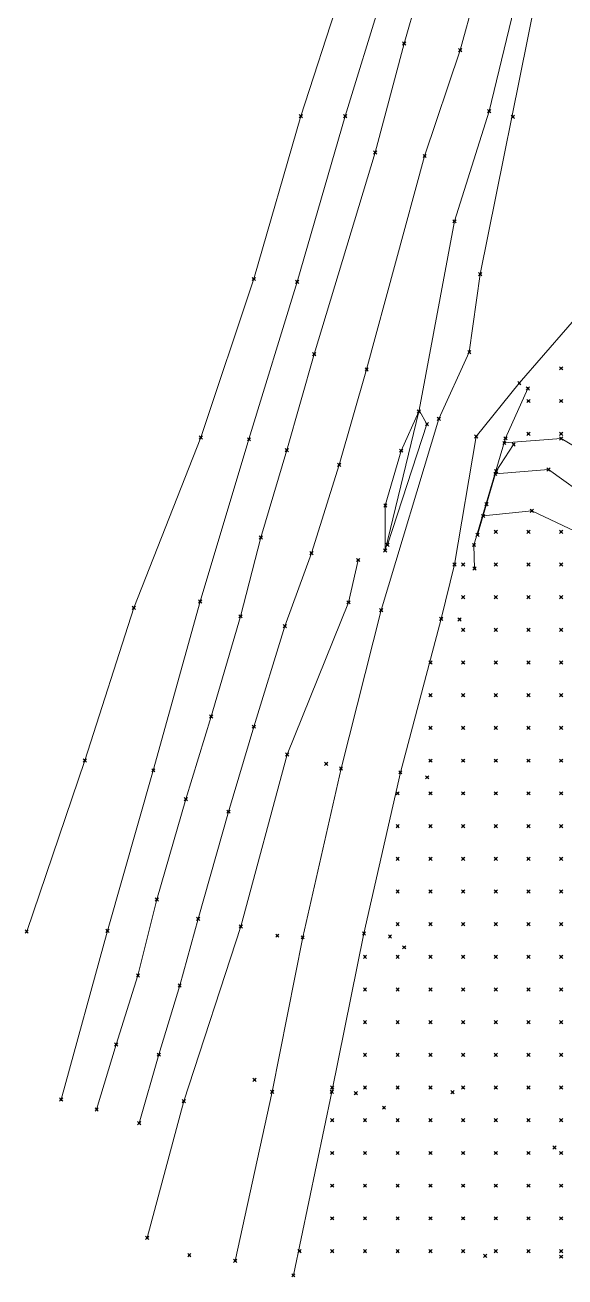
# Model space of a CAD drawing. Header units: metres. Extents: x 441556 to 446409, y 432338 to 461058.
# Drawn here: x 446013.8 to 446063.3, y 432838.1 to 432953 of the extents above; entities that cross this region are included whole.
import ezdxf

# ---------------------------------------------------------------- set-up
doc = ezdxf.new("R2010")
doc.units = ezdxf.units.M
doc.header["$MEASUREMENT"] = 0
doc.header["$PDMODE"] = 35
doc.header["$PDSIZE"] = 0.15
for name, color, linetype, lineweight in [('DTM-BRE-RevN_GRP_CANAL', 2, 'Continuous', 0), ('DTM-BRE-RevN_GRP_CANAL IRIGATIE JOS', 2, 'Continuous', 0), ('DTM-BRE-RevN_GRP_CANAL IRIGATIE SUS', 2, 'Continuous', 0), ('DTM-BRE-RevN_GRP_CANAL SCURGERE SUS', 2, 'Continuous', 0), ('DTM-BRE-RevN_GRP_CAROSABIL', 2, 'Continuous', 0), ('DTM-BRE-RevN_GRP_DRUM ASFALT', 2, 'Continuous', 0), ('DTM-BRE-RevN_GRP_FIRUL APEI', 2, 'Continuous', 0), ('DTM-BRE-RevN_GRP_PODET', 2, 'Continuous', 0), ('DTM-BRE-RevN_GRP_RAU', 2, 'Continuous', 0), ('DTM-BRE-RevN_GRP_TALUZ JOS', 2, 'Continuous', 0), ('DTM-BRE-RevN_YP_RevL', 1, 'Continuous', 0), ('DTM-NOK-RevN_LIDAR_co_lidar', 91, 'Continuous', 0), ('DTM-NOK-RevN_RTK', 32, 'Continuous', 0)]:
    doc.layers.add(name, color=color, linetype=linetype, lineweight=lineweight)

msp = doc.modelspace()

# ---------------------------------------------------------------- linework, layer by layer
at = {"layer": 'DTM-BRE-RevN_GRP_CANAL'}
for p, q in [((446048.54, 432951.272, 318.207), (446052.261, 432964.104, 318.201)), ((446056.761, 432961.778, 317.276), (446053.7, 432950.652, 317.752)), ((446045.891, 432941.276, 318.048), (446048.54, 432951.272, 318.207)), ((446053.7, 432950.652, 317.752), (446050.429, 432940.941, 317.877)), ((446040.303, 432922.774, 317.511), (446045.891, 432941.276, 318.048)), ((446050.429, 432940.941, 317.877), (446045.109, 432921.349, 316.801)), ((446037.784, 432913.954, 317.621), (446040.303, 432922.774, 317.511)), ((446045.109, 432921.349, 316.801), (446042.59, 432912.615, 317.157)), ((446035.409, 432905.936, 317.775), (446037.784, 432913.954, 317.621)), ((446042.59, 432912.615, 317.157), (446040.046, 432904.499, 317.4)), ((446033.542, 432898.711, 317.717), (446035.409, 432905.936, 317.775)), ((446040.046, 432904.499, 317.4), (446037.614, 432897.803, 317.306)), ((446030.833, 432889.518, 317.705), (446033.542, 432898.711, 317.717)), ((446037.614, 432897.803, 317.306), (446034.764, 432888.588, 317.468)), ((446028.527, 432881.933, 317.889), (446030.833, 432889.518, 317.705)), ((446034.764, 432888.588, 317.468), (446032.434, 432880.791, 317.428)), ((446025.865, 432872.73, 317.753), (446028.527, 432881.933, 317.889)), ((446032.434, 432880.791, 317.428), (446029.648, 432870.962, 317.186)), ((446024.131, 432865.759, 317.829), (446025.865, 432872.73, 317.753)), ((446029.648, 432870.962, 317.186), (446027.956, 432864.837, 317.177)), ((446022.136, 432859.434, 317.775), (446024.131, 432865.759, 317.829)), ((446027.956, 432864.837, 317.177), (446026.037, 432858.498, 317.378)), ((446020.339, 432853.477, 317.916), (446022.136, 432859.434, 317.775)), ((446026.037, 432858.498, 317.378), (446024.242, 432852.213, 317.278))]:
    msp.add_line(p, q, dxfattribs=at)
at = {"layer": 'DTM-BRE-RevN_GRP_CANAL IRIGATIE JOS'}
for p, q in [((446043.147, 432944.61, 319.464), (446047.729, 432959.498, 319.137)), ((446038.723, 432929.396, 319.281), (446043.147, 432944.61, 319.464)), ((446034.316, 432914.952, 319.232), (446038.723, 432929.396, 319.281)), ((446029.831, 432900.065, 319.08), (446034.316, 432914.952, 319.232)), ((446025.538, 432884.581, 318.986), (446029.831, 432900.065, 319.08)), ((446021.331, 432869.858, 319.02), (446025.538, 432884.581, 318.986)), ((446017.073, 432854.374, 319.066), (446021.331, 432869.858, 319.02))]:
    msp.add_line(p, q, dxfattribs=at)
at = {"layer": 'DTM-BRE-RevN_GRP_CANAL IRIGATIE SUS'}
for p, q in [((446056.341, 432945.052, 319.384), (446059.857, 432959.587, 319.363)), ((446053.167, 432934.952, 319.432), (446056.341, 432945.052, 319.384)), ((446037.817, 432886.032, 318.838), (446043.449, 432899.995, 319.241)), ((446033.565, 432870.247, 318.778), (446037.817, 432886.032, 318.838)), ((446028.327, 432854.239, 318.542), (446033.565, 432870.247, 318.778)), ((446024.98, 432841.69, 318.718), (446028.327, 432854.239, 318.542))]:
    msp.add_line(p, q, dxfattribs=at)
at = {"layer": 'DTM-BRE-RevN_GRP_CANAL SCURGERE SUS'}
for p, q in [((446046.801, 432904.755, 319.207), (446049.901, 432917.496, 319.341)), ((446049.901, 432917.496, 319.341), (446048.283, 432913.908, 316.754)), ((446048.283, 432913.908, 316.754), (446046.821, 432908.876, 316.947)), ((446057.001, 432912.021, 316.959), (446058.594, 432914.484, 319.217)), ((446056.097, 432909, 318.571), (446057.001, 432912.021, 316.959)), ((446046.821, 432908.876, 316.947), (446046.801, 432904.755, 319.207)), ((446055.283, 432906.193, 319.249), (446056.097, 432909, 318.571))]:
    msp.add_line(p, q, dxfattribs=at)
at = {"layer": 'DTM-BRE-RevN_GRP_CAROSABIL'}
for p, q in [((446061.452, 432959.463, 319.386), (446055.532, 432930.094, 319.682)), ((446055.532, 432930.094, 319.682), (446054.527, 432922.948, 319.819)), ((446054.527, 432922.948, 319.819), (446051.739, 432916.836, 319.818)), ((446051.739, 432916.836, 319.818), (446046.453, 432899.265, 319.298)), ((446046.453, 432899.265, 319.298), (446042.757, 432884.761, 318.913)), ((446042.757, 432884.761, 318.913), (446039.242, 432869.263, 318.881)), ((446039.242, 432869.263, 318.881), (446036.444, 432855.088, 318.884)), ((446036.444, 432855.088, 318.884), (446033.057, 432839.595, 318.862))]:
    msp.add_line(p, q, dxfattribs=at)
at = {"layer": 'DTM-BRE-RevN_GRP_DRUM ASFALT'}
for p, q in [((446068.488, 432930.956, 319.901), (446059.114, 432920.099, 319.895)), ((446059.114, 432920.099, 319.895), (446055.167, 432915.208, 319.818)), ((446055.167, 432915.208, 319.818), (446053.174, 432903.463, 319.605)), ((446053.174, 432903.463, 319.605), (446051.957, 432898.473, 319.353)), ((446051.957, 432898.473, 319.353), (446048.201, 432884.398, 319.052)), ((446048.201, 432884.398, 319.052), (446044.866, 432869.62, 318.973)), ((446044.866, 432869.62, 318.973), (446041.913, 432855.097, 318.905)), ((446041.913, 432855.097, 318.905), (446038.384, 432838.254, 318.936))]:
    msp.add_line(p, q, dxfattribs=at)
at = {"layer": 'DTM-BRE-RevN_GRP_FIRUL APEI'}
for p, q in [((446056.917, 432911.771, 316.95), (446061.791, 432912.172, 317.167)), ((446061.791, 432912.172, 317.167), (446065.965, 432909.162, 317.148))]:
    msp.add_line(p, q, dxfattribs=at)
at = {"layer": 'DTM-BRE-RevN_GRP_PODET'}
for p, q in [((446047.015, 432905.271, 319.822), (446050.644, 432916.34, 319.939)), ((446057.85, 432915.042, 320.042), (446054.957, 432905.254, 319.987))]:
    msp.add_line(p, q, dxfattribs=at)
at = {"layer": 'DTM-BRE-RevN_GRP_RAU'}
for p, q in [((446057.743, 432914.615, 319.442), (446062.95, 432915.025, 319.659)), ((446062.95, 432915.025, 319.659), (446067.294, 432912.434, 320.042)), ((446055.808, 432907.918, 319.359), (446060.26, 432908.401, 318.68)), ((446060.26, 432908.401, 318.68), (446064.78, 432906.244, 318.68))]:
    msp.add_line(p, q, dxfattribs=at)
at = {"layer": 'DTM-BRE-RevN_GRP_TALUZ JOS'}
for p, q in [((446043.99, 432959.725, 319.394), (446039.073, 432944.586, 319.797)), ((446039.073, 432944.586, 319.797), (446034.758, 432929.661, 319.621)), ((446034.758, 432929.661, 319.621), (446029.894, 432915.114, 319.518)), ((446029.894, 432915.114, 319.518), (446023.742, 432899.498, 319.102)), ((446023.742, 432899.498, 319.102), (446019.264, 432885.49, 318.945)), ((446019.264, 432885.49, 318.945), (446013.92, 432869.794, 319.123))]:
    msp.add_line(p, q, dxfattribs=at)
at = {"layer": 'DTM-BRE-RevN_YP_RevL'}
for p, q in [((446049.924, 432917.62, 319.442), (446053.167, 432934.952, 319.432)), ((446057.85, 432915.042, 320.042), (446059.908, 432919.623, 319.934)), ((446050.644, 432916.34, 319.939), (446049.924, 432917.62, 319.442)), ((446055.008, 432903.089, 319.554), (446054.957, 432905.254, 319.987)), ((446043.449, 432899.995, 319.241), (446044.343, 432903.878, 318.843))]:
    msp.add_line(p, q, dxfattribs=at)
at = {"layer": 'DTM-NOK-RevN_LIDAR_co_lidar'}
for p in [(446062.952, 432921.464, 320.077), (446059.953, 432918.465, 319.974), (446062.952, 432918.465, 320.057), (446059.953, 432915.466, 319.741), (446062.952, 432915.466, 319.811), (446056.953, 432906.467, 319.861), (446059.953, 432906.467, 319.501), (446062.952, 432906.467, 319.177), (446053.954, 432903.468, 319.901), (446056.953, 432903.468, 319.931), (446059.953, 432903.468, 319.949), (446062.952, 432903.468, 319.735), (446053.954, 432900.469, 319.867), (446056.953, 432900.469, 320.11), (446059.953, 432900.469, 320.112), (446062.952, 432900.469, 320.115), (446053.954, 432897.469, 319.869), (446056.953, 432897.469, 320.323), (446059.953, 432897.469, 320.304), (446062.952, 432897.469, 320.206), (446050.955, 432894.47, 319.698), (446053.954, 432894.47, 319.969), (446056.953, 432894.47, 320.432), (446059.953, 432894.47, 320.46), (446062.952, 432894.47, 320.319), (446050.955, 432891.471, 319.648), (446053.954, 432891.471, 319.977), (446056.953, 432891.471, 320.481), (446059.953, 432891.471, 320.507), (446062.952, 432891.471, 320.431), (446050.955, 432888.471, 319.471), (446053.954, 432888.471, 320.005), (446056.953, 432888.471, 320.518), (446059.953, 432888.471, 320.546), (446062.952, 432888.471, 320.554), (446050.955, 432885.472, 319.329), (446053.954, 432885.472, 319.979), (446056.953, 432885.472, 320.448), (446059.953, 432885.472, 320.49), (446062.952, 432885.472, 320.514), (446047.955, 432882.472, 318.984), (446050.955, 432882.472, 319.175), (446053.954, 432882.472, 319.884), (446056.953, 432882.472, 320.314), (446059.953, 432882.472, 320.449), (446062.952, 432882.472, 320.478), (446047.955, 432879.473, 318.969), (446050.955, 432879.473, 319.201), (446053.954, 432879.473, 319.933), (446056.953, 432879.473, 320.275), (446059.953, 432879.473, 320.307), (446062.952, 432879.473, 320.383), (446047.955, 432876.474, 319.056), (446050.955, 432876.474, 319.358), (446053.954, 432876.474, 320.065), (446056.953, 432876.474, 320.19), (446059.953, 432876.474, 320.201), (446062.952, 432876.474, 320.337), (446047.955, 432873.474, 319.123), (446050.955, 432873.474, 319.482), (446053.954, 432873.474, 320.132), (446056.953, 432873.474, 320.26), (446059.953, 432873.474, 320.281), (446062.952, 432873.474, 320.178), (446047.955, 432870.475, 319.172), (446050.955, 432870.475, 319.667), (446053.954, 432870.475, 320.25), (446056.953, 432870.475, 320.307), (446059.953, 432870.475, 320.272), (446062.952, 432870.475, 320.365), (446044.956, 432867.475, 319.024), (446047.955, 432867.475, 319.238), (446050.955, 432867.475, 319.777), (446053.954, 432867.475, 320.382), (446056.953, 432867.475, 320.35), (446059.953, 432867.475, 320.231), (446062.952, 432867.475, 320.463), (446044.956, 432864.476, 319.018), (446047.955, 432864.476, 319.305), (446050.955, 432864.476, 319.951), (446053.954, 432864.476, 320.624), (446056.953, 432864.476, 320.378), (446059.953, 432864.476, 320.39), (446062.952, 432864.476, 320.675), (446044.956, 432861.477, 319.019), (446047.955, 432861.477, 319.384), (446050.955, 432861.477, 319.984), (446053.954, 432861.477, 320.294), (446056.953, 432861.477, 320.227), (446059.953, 432861.477, 320.368), (446062.952, 432861.477, 320.731), (446044.956, 432858.477, 319.042), (446047.955, 432858.477, 319.492), (446050.955, 432858.477, 320.036), (446053.954, 432858.477, 320.098), (446056.953, 432858.477, 320.117), (446059.953, 432858.477, 320.448), (446062.952, 432858.477, 320.574), (446041.956, 432855.478, 318.833), (446044.956, 432855.478, 319.113), (446047.955, 432855.478, 319.73), (446050.955, 432855.478, 320.096), (446053.954, 432855.478, 319.895), (446056.953, 432855.478, 319.993), (446059.953, 432855.478, 320.312), (446062.952, 432855.478, 320.437), (446041.956, 432852.479, 318.858), (446044.956, 432852.479, 319.266), (446047.955, 432852.479, 319.988), (446050.955, 432852.479, 320.134), (446053.954, 432852.479, 320.055), (446056.953, 432852.479, 320.047), (446059.953, 432852.479, 320.402), (446062.952, 432852.479, 320.404), (446041.956, 432849.479, 318.849), (446044.956, 432849.479, 319.641), (446047.955, 432849.479, 320.175), (446050.955, 432849.479, 320.193), (446053.954, 432849.479, 320.126), (446056.953, 432849.479, 320.285), (446059.953, 432849.479, 320.449), (446062.952, 432849.479, 320.321), (446041.956, 432846.48, 318.81), (446044.956, 432846.48, 319.969), (446047.955, 432846.48, 320.217), (446050.955, 432846.48, 320.175), (446053.954, 432846.48, 320.278), (446056.953, 432846.48, 320.419), (446059.953, 432846.48, 320.508), (446062.952, 432846.48, 320.25), (446041.956, 432843.48, 318.87), (446044.956, 432843.48, 319.455), (446047.955, 432843.48, 319.899), (446050.955, 432843.48, 320.044), (446053.954, 432843.48, 320.024), (446056.953, 432843.48, 320.276), (446059.953, 432843.48, 320.299), (446062.952, 432843.48, 320.166), (446038.957, 432840.481, 318.699), (446041.956, 432840.481, 318.888), (446044.956, 432840.481, 319.26), (446047.955, 432840.481, 319.704), (446050.955, 432840.481, 319.826), (446053.954, 432840.481, 320.065), (446056.953, 432840.481, 320.298), (446059.953, 432840.481, 320.215), (446062.952, 432840.481, 320.141)]:
    msp.add_point(p, dxfattribs=at)
at = {"layer": 'DTM-NOK-RevN_RTK'}
for p in [(446048.54, 432951.272, 318.207), (446053.7, 432950.652, 317.752), (446039.073, 432944.586, 319.797), (446043.147, 432944.61, 319.464), (446056.341, 432945.052, 319.384), (446058.528, 432944.547, 319.544), (446045.891, 432941.276, 318.048), (446050.429, 432940.941, 317.877), (446053.167, 432934.952, 319.432), (446034.758, 432929.661, 319.621), (446038.723, 432929.396, 319.281), (446055.532, 432930.094, 319.682), (446040.303, 432922.774, 317.511), (446054.527, 432922.948, 319.819), (446045.109, 432921.349, 316.801), (446059.114, 432920.099, 319.895), (446059.908, 432919.623, 319.934), (446049.901, 432917.496, 319.341), (446051.739, 432916.836, 319.818), (446050.644, 432916.34, 319.939), (446029.894, 432915.114, 319.518), (446034.316, 432914.952, 319.232), (446055.167, 432915.208, 319.818), (446057.743, 432914.615, 319.442), (446057.85, 432915.042, 320.042), (446058.594, 432914.484, 319.217), (446062.95, 432915.025, 319.659), (446037.784, 432913.954, 317.621), (446048.283, 432913.908, 316.754), (446042.59, 432912.615, 317.157), (446061.791, 432912.172, 317.167), (446056.917, 432911.771, 316.95), (446057.001, 432912.021, 316.959), (446046.821, 432908.876, 316.947), (446056.097, 432909, 318.571), (446055.808, 432907.918, 319.359), (446060.26, 432908.401, 318.68), (446035.409, 432905.936, 317.775), (446047.015, 432905.271, 319.822), (446054.957, 432905.254, 319.987), (446055.283, 432906.193, 319.249), (446040.046, 432904.499, 317.4), (446046.801, 432904.755, 319.207), (446044.343, 432903.878, 318.843), (446053.174, 432903.463, 319.605), (446055.008, 432903.089, 319.554), (446029.831, 432900.065, 319.08), (446043.449, 432899.995, 319.241), (446023.742, 432899.498, 319.102), (446033.542, 432898.711, 317.717), (446046.453, 432899.265, 319.298), (446051.957, 432898.473, 319.353), (446053.637, 432898.431, 319.467), (446037.614, 432897.803, 317.306), (446030.833, 432889.518, 317.705), (446034.764, 432888.588, 317.468), (446037.817, 432886.032, 318.838), (446019.264, 432885.49, 318.945), (446025.538, 432884.581, 318.986), (446041.403, 432885.18, 318.964), (446042.757, 432884.761, 318.913), (446048.201, 432884.398, 319.052), (446050.667, 432883.941, 319.196), (446028.527, 432881.933, 317.889), (446032.434, 432880.791, 317.428), (446025.865, 432872.73, 317.753), (446029.648, 432870.962, 317.186), (446013.92, 432869.794, 319.123), (446021.331, 432869.858, 319.02), (446033.565, 432870.247, 318.778), (446036.914, 432869.415, 318.869), (446039.242, 432869.263, 318.881), (446044.866, 432869.62, 318.973), (446047.254, 432869.341, 319.149), (446048.556, 432868.342, 319.423), (446024.131, 432865.759, 317.829), (446027.956, 432864.837, 317.177), (446022.136, 432859.434, 317.775), (446026.037, 432858.498, 317.378), (446034.825, 432856.201, 318.937), (446036.444, 432855.088, 318.884), (446041.913, 432855.097, 318.905), (446044.129, 432854.963, 319.004), (446052.996, 432855.053, 320.025), (446017.073, 432854.374, 319.066), (446028.327, 432854.239, 318.542), (446046.699, 432853.633, 319.828), (446020.339, 432853.477, 317.916), (446024.242, 432852.213, 317.278), (446062.344, 432849.977, 320.364), (446024.98, 432841.69, 318.718), (446028.845, 432840.112, 318.827), (446055.982, 432840.04, 320.259), (446062.952, 432839.965, 320.109), (446033.057, 432839.595, 318.862), (446038.384, 432838.254, 318.936)]:
    msp.add_point(p, dxfattribs=at)

doc.saveas('drawing.dxf')
